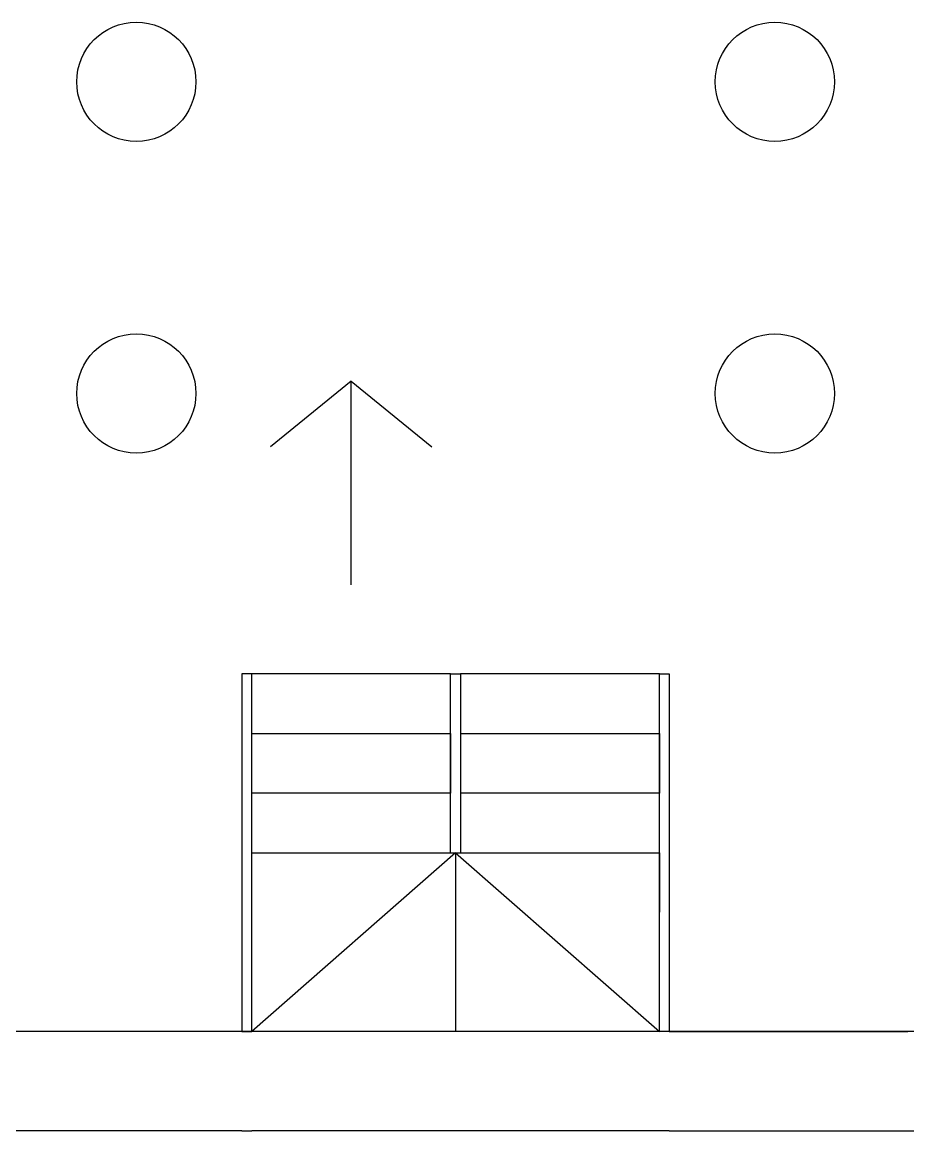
# Model space of a CAD drawing. Header units: millimetres. Extents: x -1911 to 4021, y -174 to 2851.
# Drawn here: x -984 to -539, y 476 to 1034 of the extents above; entities that cross this region are included whole.
import ezdxf

# ---------------------------------------------------------------- set-up
doc = ezdxf.new("R2010")
doc.units = ezdxf.units.MM

msp = doc.modelspace()

# ---------------------------------------------------------------- linework, layer by layer
for p, q in [((-818.88, 853.49), (-859.47, 820.44)), ((-818.88, 751.04), (-818.88, 853.49)), ((-818.88, 853.49), (-778.29, 820.44)), ((-768.9, 706.22), (-868.9, 706.22)), ((-768.9, 616.22), (-768.9, 706.22)), ((-768.9, 706.22), (-763.9, 706.22)), ((-763.9, 706.22), (-763.9, 616.22)), ((-663.9, 706.22), (-763.9, 706.22)), ((-663.9, 526.22), (-663.9, 706.22)), ((-663.9, 706.22), (-658.9, 706.22)), ((-868.9, 676.22), (-768.9, 676.22)), ((-768.9, 676.22), (-768.9, 646.22)), ((-763.9, 676.22), (-663.9, 676.22)), ((-663.9, 676.22), (-663.9, 646.22)), ((-768.9, 646.22), (-868.9, 646.22)), ((-663.9, 646.22), (-763.9, 646.22)), ((-868.9, 616.22), (-768.9, 616.22)), ((-766.4, 616.22), (-868.9, 526.22)), ((-768.9, 616.22), (-763.9, 616.22)), ((-768.9, 616.22), (-766.4, 616.22)), ((-766.4, 616.22), (-766.4, 526.22)), ((-766.4, 616.22), (-663.9, 526.22)), ((-763.9, 616.22), (-663.9, 616.22)), ((-663.9, 616.22), (-663.9, 586.22)), ((-538.9, 526.22), (-868.9, 526.22))]:
    msp.add_line(p, q)
at = {"color": 0}
for p, q in [((-868.9, 706.22), (-873.9, 706.22)), ((-873.9, 706.22), (-873.9, 526.22)), ((-868.9, 526.22), (-868.9, 706.22)), ((-658.9, 706.22), (-658.9, 526.22)), ((-868.9, 526.22), (-1618.9, 526.22)), ((-298.9, 526.22), (-1618.9, 526.22)), ((-873.9, 526.22), (-1123.9, 526.22)), ((-873.9, 526.22), (-868.9, 526.22)), ((-663.9, 526.22), (-868.9, 526.22)), ((-658.9, 526.22), (-663.9, 526.22)), ((-658.9, 526.22), (-538.9, 526.22)), ((-873.9, 476.22), (-1123.9, 476.22)), ((-873.9, 476.22), (-868.9, 476.22)), ((-663.9, 476.22), (-868.9, 476.22)), ((-658.9, 476.22), (-663.9, 476.22)), ((-658.9, 476.22), (-408.9, 476.22))]:
    msp.add_line(p, q, dxfattribs=at)
for centre in [(-927.02, 1004.26), (-605.78, 1004.26), (-927.02, 847.39), (-605.78, 847.39)]:
    msp.add_circle(centre, 30, dxfattribs=at)

doc.saveas('drawing.dxf')
